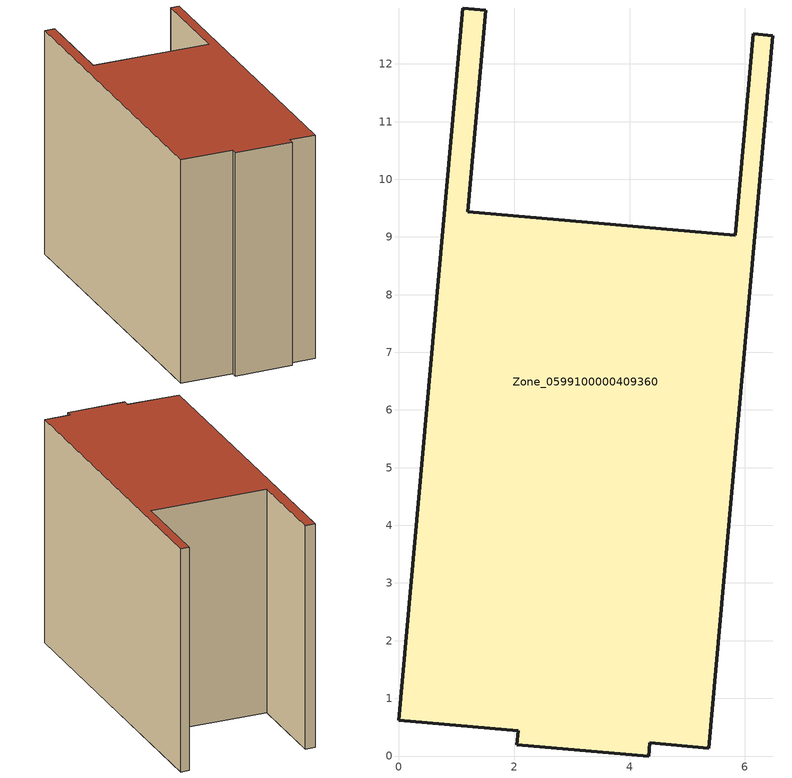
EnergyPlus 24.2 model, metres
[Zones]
Zone_0599100000409360
 floor ground (C_G): 4.35,0.23 4.33,0 2.04,0.2 2.07,0.44 0,0.62 1.11,12.97 1.51,12.94 1.19,9.44 5.83,9.03 6.15,12.52 6.48,12.49 5.37,0.14 z0
 wall outside (C_F): 4.33,0 4.35,0.23 5.37,0.14 6.48,12.49 6.15,12.52 5.83,9.03 1.19,9.44 1.51,12.94 1.11,12.97 0,0.62 2.07,0.44 2.04,0.2 4.33,0 z0:9.02
 roof outside (C_R): 1.51,12.94 1.11,12.97 0,0.62 2.07,0.44 2.04,0.2 4.33,0 4.35,0.23 5.37,0.14 6.48,12.49 6.15,12.52 5.83,9.03 1.19,9.44 z9.02
[BUILDING]
Pand.0599100000409360: North Axis=0; Terrain=City; Loads Convergence Tolerance Value=0.04; Temperature Convergence Tolerance Value=0.4; Solar Distribution=FullExterior; Maximum Number of Warmup Days=25; Minimum Number of Warmup Days=1
[Site:Location]
Rotterdam.The.Hague.AP_ZH_NLD Design_Conditions: Latitude=51.96; Longitude=4.45; Time Zone=1; Elevation=-4.5
[SITE:GROUNDTEMPERATURE:BUILDINGSURFACE]
18, 18, 18, 18, 18, 18, 18, 18, 18, 18, 18, 18
[MATERIAL] Thermal Absorptance=0.9; Solar Absorptance=0.7; Visible Absorptance=0.7
Name | Roughness | Thickness | Conductivity | Density | Specific Heat
G.TI.1992-2005 | MediumSmooth | 0.15 | 0.06 | 540 | 1210
F.TI.1992-2005 | Rough | 0.3 | 0.12 | 1920 | 840
R.TI.1992-2005 | MediumRough | 0.2 | 0.08 | 1500 | 1000
[CONSTRUCTION]
C_G: G.TI.1992-2005
C_F: F.TI.1992-2005
C_R: R.TI.1992-2005
[ZONE]
Zone_0599100000409360: Type=1; Multiplier=1; Ceiling Height=Autocalculate; Volume=Autocalculate; Floor Area=autocalculate; Part of Total Floor Area=Yes
[ZONEINFILTRATION:DESIGNFLOWRATE]
Infil_Zone_0599100000409360: Zone or ZoneList or Space or SpaceList=Zone_0599100000409360; Schedule=AlwaysOn; Design Flow Rate Calculation Method=Flow/Area; Flow Rate per Floor Area=0.0015; Constant Term Coefficient=1; Temperature Term Coefficient=0; Velocity Term Coefficient=0; Velocity Squared Term Coefficient=0
[HVACTEMPLATE:ZONE:IDEALLOADSAIRSYSTEM]
Zone_0599100000409360: Maximum Heating Supply Air Temperature=50; Minimum Cooling Supply Air Temperature=13; Maximum Heating Supply Air Humidity Ratio=0.0156; Minimum Cooling Supply Air Humidity Ratio=0.0077; Heating Limit=NoLimit; Cooling Limit=NoLimit; Dehumidification Control Type=ConstantSensibleHeatRatio; Cooling Sensible Heat Ratio=0.7; Dehumidification Setpoint=60; Humidification Control Type=None; Humidification Setpoint=30; Outdoor Air Method=None; Outdoor Air Flow Rate per Person=0.00944; Outdoor Air Flow Rate per Zone Floor Area=0; Outdoor Air Flow Rate per Zone=0; Demand Controlled Ventilation Type=None; Outdoor Air Economizer Type=NoEconomizer; Heat Recovery Type=None; Sensible Heat Recovery Effectiveness=0.7; Latent Heat Recovery Effectiveness=0.65
[ZONECONTROL:THERMOSTAT]
ThermostatControl_Zone_0599100000409360: Zone or ZoneList=Zone_0599100000409360; Control Type Schedule=DualSetpointControlType; Control 1=Thermostat_Zone_0599100000409360; Temperature Difference Between Cutout And Setpoint=0
[THERMOSTATSETPOINT:DUALSETPOINT]
Thermostat_Zone_0599100000409360: Heating Setpoint Temperature Schedule=HeatingSetpoint_Zone_0599100000409360; Cooling Setpoint Temperature Schedule=CoolingSetpoint_Zone_0599100000409360
[SCHEDULE:COMPACT]
HeatingSetpoint_Zone_0599100000409360: Through: 12/31, For: AllDays, Until: 24:00, 21
CoolingSetpoint_Zone_0599100000409360: Through: 12/31, For: AllDays, Until: 24:00, 24
DualSetpointControlType: Through: 12/31, For: AllDays, Until: 24:00, 4
AlwaysOn: Through: 12/31, For: AllDays, Until: 24:00, 1
